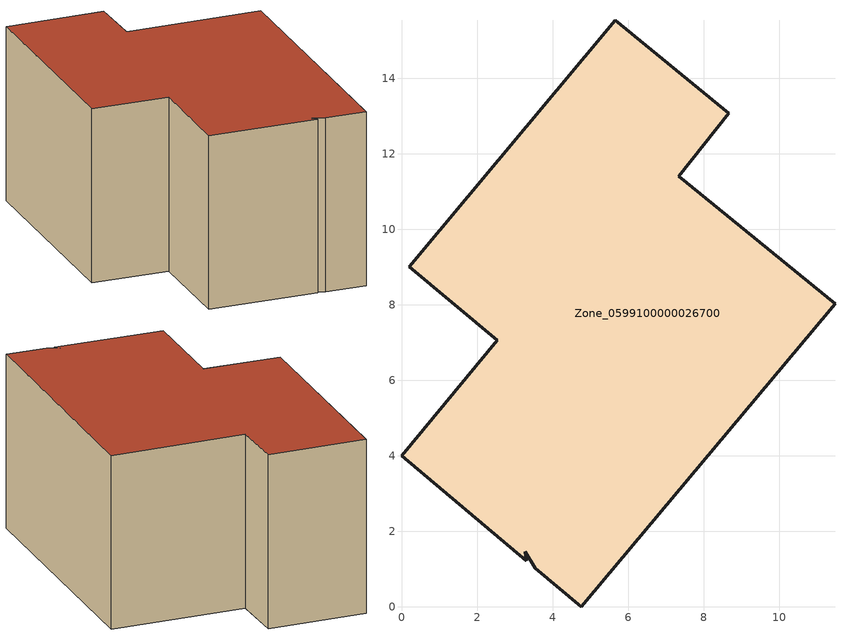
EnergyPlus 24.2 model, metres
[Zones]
Zone_0599100000026700
 floor ground (C_G): 0.2,9.01 5.67,15.54 8.67,13.08 7.34,11.4 11.48,8.03 4.76,0 3.54,1.03 3.28,1.46 3.3,1.23 0,4 2.54,7.06 z0
 wall outside (C_F): 7.34,11.4 8.67,13.08 5.67,15.54 0.2,9.01 2.54,7.06 0,4 3.3,1.23 3.28,1.46 3.54,1.03 4.76,0 11.48,8.03 7.34,11.4 z0:6.93
 roof outside (C_R): 0,4 3.3,1.23 3.28,1.46 3.54,1.03 4.76,0 11.48,8.03 7.34,11.4 8.67,13.08 5.67,15.54 0.2,9.01 2.54,7.06 z6.93
[BUILDING]
Pand.0599100000026700: North Axis=0; Terrain=City; Loads Convergence Tolerance Value=0.04; Temperature Convergence Tolerance Value=0.4; Solar Distribution=FullExterior; Maximum Number of Warmup Days=25; Minimum Number of Warmup Days=1
[Site:Location]
Rotterdam.The.Hague.AP_ZH_NLD Design_Conditions: Latitude=51.96; Longitude=4.45; Time Zone=1; Elevation=-4.5
[SITE:GROUNDTEMPERATURE:BUILDINGSURFACE]
18, 18, 18, 18, 18, 18, 18, 18, 18, 18, 18, 18
[MATERIAL] Thermal Absorptance=0.9; Solar Absorptance=0.7; Visible Absorptance=0.7
Name | Roughness | Thickness | Conductivity | Density | Specific Heat
G.TC.1946-1964 | MediumSmooth | 0.15 | 1 | 540 | 1210
F.TC.1946-1964 | Rough | 0.3 | 0.857143 | 1920 | 840
R.TC.1946-1964 | MediumRough | 0.2 | 0.235294 | 1500 | 1000
[CONSTRUCTION]
C_G: G.TC.1946-1964
C_F: F.TC.1946-1964
C_R: R.TC.1946-1964
[ZONE]
Zone_0599100000026700: Type=1; Multiplier=1; Ceiling Height=Autocalculate; Volume=Autocalculate; Floor Area=autocalculate; Part of Total Floor Area=Yes
[ZONEINFILTRATION:DESIGNFLOWRATE]
Infil_Zone_0599100000026700: Zone or ZoneList or Space or SpaceList=Zone_0599100000026700; Schedule=AlwaysOn; Design Flow Rate Calculation Method=Flow/Area; Flow Rate per Floor Area=0.003; Constant Term Coefficient=1; Temperature Term Coefficient=0; Velocity Term Coefficient=0; Velocity Squared Term Coefficient=0
[HVACTEMPLATE:ZONE:IDEALLOADSAIRSYSTEM]
Zone_0599100000026700: Maximum Heating Supply Air Temperature=50; Minimum Cooling Supply Air Temperature=13; Maximum Heating Supply Air Humidity Ratio=0.0156; Minimum Cooling Supply Air Humidity Ratio=0.0077; Heating Limit=NoLimit; Cooling Limit=NoLimit; Dehumidification Control Type=ConstantSensibleHeatRatio; Cooling Sensible Heat Ratio=0.7; Dehumidification Setpoint=60; Humidification Control Type=None; Humidification Setpoint=30; Outdoor Air Method=None; Outdoor Air Flow Rate per Person=0.00944; Outdoor Air Flow Rate per Zone Floor Area=0; Outdoor Air Flow Rate per Zone=0; Demand Controlled Ventilation Type=None; Outdoor Air Economizer Type=NoEconomizer; Heat Recovery Type=None; Sensible Heat Recovery Effectiveness=0.7; Latent Heat Recovery Effectiveness=0.65
[ZONECONTROL:THERMOSTAT]
ThermostatControl_Zone_0599100000026700: Zone or ZoneList=Zone_0599100000026700; Control Type Schedule=DualSetpointControlType; Control 1=Thermostat_Zone_0599100000026700; Temperature Difference Between Cutout And Setpoint=0
[THERMOSTATSETPOINT:DUALSETPOINT]
Thermostat_Zone_0599100000026700: Heating Setpoint Temperature Schedule=HeatingSetpoint_Zone_0599100000026700; Cooling Setpoint Temperature Schedule=CoolingSetpoint_Zone_0599100000026700
[SCHEDULE:COMPACT]
HeatingSetpoint_Zone_0599100000026700: Through: 12/31, For: AllDays, Until: 24:00, 21
CoolingSetpoint_Zone_0599100000026700: Through: 12/31, For: AllDays, Until: 24:00, 24
DualSetpointControlType: Through: 12/31, For: AllDays, Until: 24:00, 4
AlwaysOn: Through: 12/31, For: AllDays, Until: 24:00, 1
